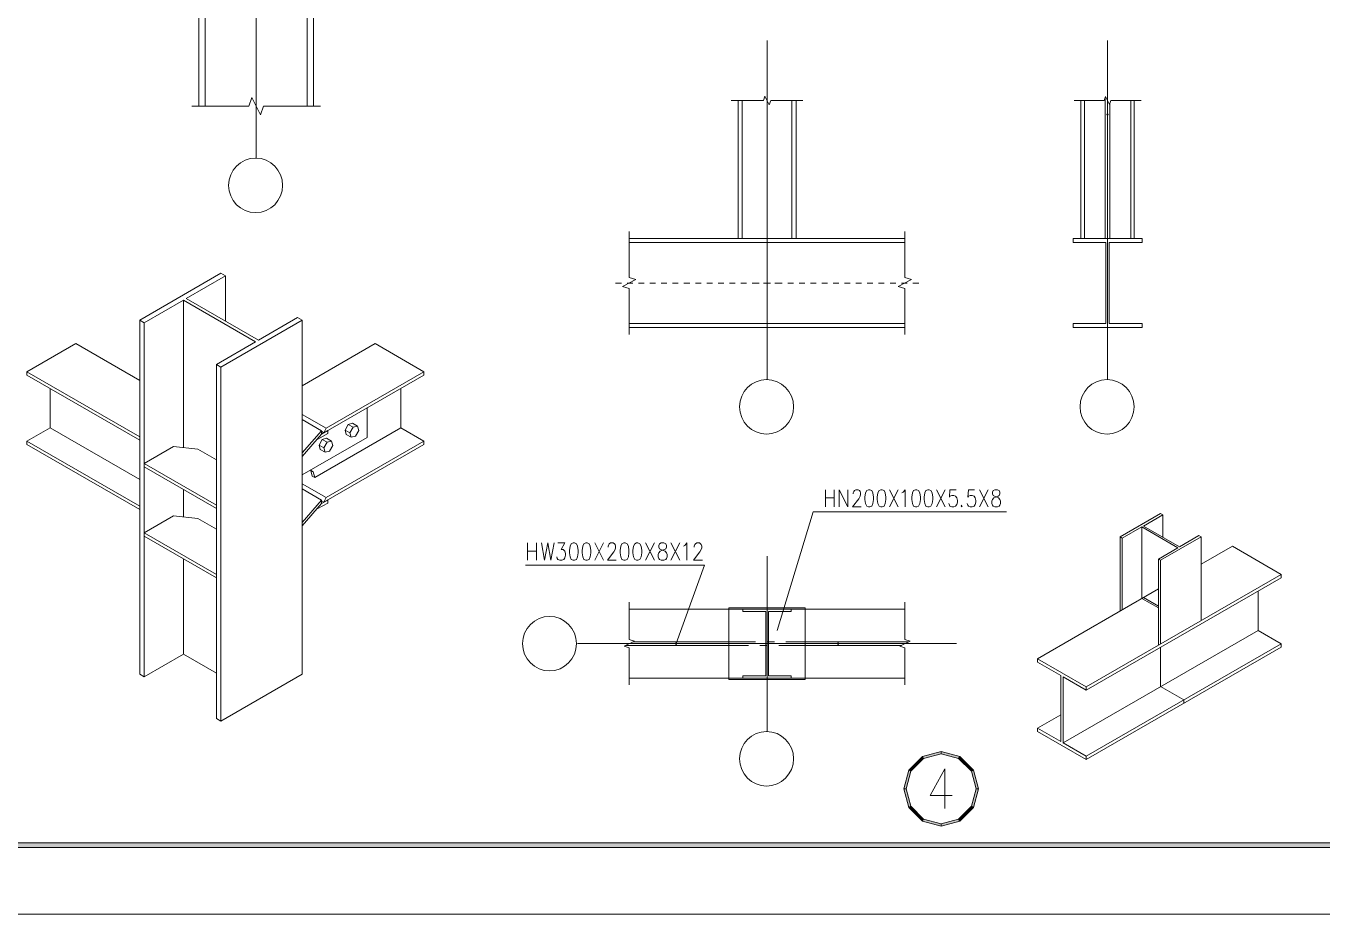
# Model space of a CAD drawing. Header units: millimetres. Extents: x 0 to 586, y 0 to 414.
# Drawn here: x 147.2 to 332.7, y 0 to 127.1 of the extents above; entities that cross this region are included whole.
import ezdxf

# ---------------------------------------------------------------- set-up
doc = ezdxf.new("R2010")
doc.units = ezdxf.units.MM

msp = doc.modelspace()

# ---------------------------------------------------------------- hatches: boundary and pattern name
h = msp.add_hatch(color=0)
h.dxf.hatch_style = 2
h.paths.add_polyline_path([(301.97425, 114.515194), (301.875472, 114.416417), (301.97425, 114.416417)])
h = msp.add_hatch(color=0)
h.dxf.hatch_style = 2
h.paths.add_polyline_path([(301.875472, 114.416417), (301.97425, 114.317639), (301.97425, 114.416417)])
h = msp.add_hatch(color=0)
h.dxf.hatch_style = 2
h.paths.add_polyline_path([(302.073028, 114.416417), (301.97425, 114.515194), (301.97425, 114.416417)])
h = msp.add_hatch(color=0)
h.dxf.hatch_style = 2
h.paths.add_polyline_path([(301.97425, 114.317639), (302.073028, 114.416417), (301.97425, 114.416417)])
h = msp.add_hatch(color=0)
h.dxf.hatch_style = 2
h.paths.add_polyline_path([(240.248722, 38.787917), (240.149944, 38.692667), (240.248722, 38.692667)])
h = msp.add_hatch(color=0)
h.dxf.hatch_style = 2
h.paths.add_polyline_path([(240.149944, 38.692667), (240.248722, 38.593889), (240.248722, 38.692667)])
h = msp.add_hatch(color=0)
h.dxf.hatch_style = 2
h.paths.add_polyline_path([(240.3475, 38.692667), (240.248722, 38.787917), (240.248722, 38.692667)])
h = msp.add_hatch(color=0)
h.dxf.hatch_style = 2
h.paths.add_polyline_path([(240.248722, 38.593889), (240.3475, 38.692667), (240.248722, 38.692667)])
h = msp.add_hatch(color=0)
h.dxf.hatch_style = 2
h.paths.add_polyline_path([(263.408583, 38.787917), (263.309806, 38.692667), (263.408583, 38.692667)])
h = msp.add_hatch(color=0)
h.dxf.hatch_style = 2
h.paths.add_polyline_path([(263.309806, 38.692667), (263.408583, 38.593889), (263.408583, 38.692667)])
h = msp.add_hatch(color=0)
h.dxf.hatch_style = 2
h.paths.add_polyline_path([(263.507361, 38.692667), (263.408583, 38.787917), (263.408583, 38.692667)])
h = msp.add_hatch(color=0)
h.dxf.hatch_style = 2
h.paths.add_polyline_path([(263.408583, 38.593889), (263.507361, 38.692667), (263.408583, 38.692667)])
h = msp.add_hatch(color=0)
h.dxf.hatch_style = 2
h.paths.add_polyline_path([(275.477111, 22.563667), (273.522722, 20.609278), (273.812, 20.439944), (275.642917, 22.274389)])
h = msp.add_hatch(color=0)
h.dxf.hatch_style = 2
h.paths.add_polyline_path([(278.147639, 23.279806), (275.477111, 22.563667), (275.642917, 22.274389), (278.147639, 22.944667)])
h = msp.add_hatch(color=0)
h.dxf.hatch_style = 2
h.paths.add_polyline_path([(280.821694, 22.563667), (278.147639, 23.279806), (278.147639, 22.944667), (280.655889, 22.274389)])
h = msp.add_hatch(color=0)
h.dxf.hatch_style = 2
h.paths.add_polyline_path([(282.776083, 20.609278), (280.821694, 22.563667), (280.655889, 22.274389), (282.486806, 20.439944)])
h = msp.add_hatch(color=0)
h.dxf.hatch_style = 2
h.paths.add_polyline_path([(273.522722, 20.609278), (272.806583, 17.935222), (273.138194, 17.935222), (273.812, 20.439944)])
h = msp.add_hatch(color=0)
h.dxf.hatch_style = 2
h.paths.add_polyline_path([(283.492222, 17.935222), (282.776083, 20.609278), (282.486806, 20.439944), (283.160611, 17.935222)])
h = msp.add_hatch(color=0)
h.dxf.hatch_style = 2
h.paths.add_polyline_path([(272.806583, 17.935222), (273.522722, 15.264694), (273.812, 15.4305), (273.138194, 17.935222)])
h = msp.add_hatch(color=0)
h.dxf.hatch_style = 2
h.paths.add_polyline_path([(282.776083, 15.264694), (283.492222, 17.935222), (283.160611, 17.935222), (282.486806, 15.4305)])
h = msp.add_hatch(color=0)
h.dxf.hatch_style = 2
h.paths.add_polyline_path([(273.522722, 15.264694), (275.477111, 13.310306), (275.642917, 13.599583), (273.812, 15.4305)])
h = msp.add_hatch(color=0)
h.dxf.hatch_style = 2
h.paths.add_polyline_path([(280.821694, 13.310306), (282.776083, 15.264694), (282.486806, 15.4305), (280.655889, 13.599583)])
h = msp.add_hatch(color=0)
h.dxf.hatch_style = 2
h.paths.add_polyline_path([(275.477111, 13.310306), (278.147639, 12.594167), (278.147639, 12.925778), (275.642917, 13.599583)])
h = msp.add_hatch(color=0)
h.dxf.hatch_style = 2
h.paths.add_polyline_path([(278.147639, 12.594167), (280.821694, 13.310306), (280.655889, 13.599583), (278.147639, 12.925778)])
h = msp.add_hatch(color=0)
h.dxf.hatch_style = 2
h.paths.add_polyline_path([(24.302861, 9.514417), (24.994306, 10.205861), (575.429944, 10.205861), (576.117861, 9.514417)])

# ---------------------------------------------------------------- linework, layer by layer
at = {"color": 0, "lineweight": 0}
for points in [[(0, 0), (585.632278, 0), (585.632278, 414.0835), (0, 414.0835)], [(301.97425, 114.515194), (301.875472, 114.416417), (301.97425, 114.416417)], [(301.875472, 114.416417), (301.97425, 114.317639), (301.97425, 114.416417)], [(302.073028, 114.416417), (301.97425, 114.515194), (301.97425, 114.416417)], [(301.97425, 114.317639), (302.073028, 114.416417), (301.97425, 114.416417)], [(267.775972, 60.720111), (267.511389, 60.600167), (267.335, 60.247389), (267.246806, 59.661778), (267.246806, 59.309), (267.335, 58.723389), (267.511389, 58.370611), (267.775972, 58.254194), (267.952361, 58.254194), (268.216944, 58.370611), (268.393333, 58.723389), (268.481528, 59.309), (268.481528, 59.661778), (268.393333, 60.247389), (268.216944, 60.600167), (267.952361, 60.720111)], [(269.539861, 60.720111), (269.275278, 60.600167), (269.098889, 60.247389), (269.010694, 59.661778), (269.010694, 59.309), (269.098889, 58.723389), (269.275278, 58.370611), (269.539861, 58.254194), (269.71625, 58.254194), (269.980833, 58.370611), (270.157222, 58.723389), (270.245417, 59.309), (270.245417, 59.661778), (270.157222, 60.247389), (269.980833, 60.600167), (269.71625, 60.720111)], [(274.475222, 60.720111), (274.210639, 60.600167), (274.037778, 60.247389), (273.949583, 59.661778), (273.949583, 59.309), (274.037778, 58.723389), (274.210639, 58.370611), (274.475222, 58.254194), (274.651611, 58.254194), (274.916194, 58.370611), (275.092583, 58.723389), (275.180778, 59.309), (275.180778, 59.661778), (275.092583, 60.247389), (274.916194, 60.600167), (274.651611, 60.720111)], [(276.239111, 60.720111), (275.974528, 60.600167), (275.798139, 60.247389), (275.709944, 59.661778), (275.709944, 59.309), (275.798139, 58.723389), (275.974528, 58.370611), (276.239111, 58.254194), (276.4155, 58.254194), (276.680083, 58.370611), (276.856472, 58.723389), (276.944667, 59.309), (276.944667, 59.661778), (276.856472, 60.247389), (276.680083, 60.600167), (276.4155, 60.720111)], [(285.852306, 60.720111), (285.587722, 60.600167), (285.499528, 60.367333), (285.499528, 60.130972), (285.587722, 59.898139), (285.764111, 59.778194), (286.116889, 59.661778), (286.381472, 59.545361), (286.557861, 59.309), (286.646056, 59.076167), (286.646056, 58.723389), (286.557861, 58.487028), (286.469667, 58.370611), (286.205083, 58.254194), (285.852306, 58.254194), (285.587722, 58.370611), (285.499528, 58.487028), (285.411333, 58.723389), (285.411333, 59.076167), (285.499528, 59.309), (285.675917, 59.545361), (285.9405, 59.661778), (286.293278, 59.778194), (286.469667, 59.898139), (286.557861, 60.130972), (286.557861, 60.367333), (286.469667, 60.600167), (286.205083, 60.720111)], [(225.495556, 53.100111), (225.223917, 52.980167), (225.040472, 52.627389), (224.952278, 52.041778), (224.952278, 51.689), (225.040472, 51.103389), (225.223917, 50.750611), (225.495556, 50.634194), (225.675472, 50.634194), (225.950639, 50.750611), (226.130556, 51.103389), (226.222278, 51.689), (226.222278, 52.041778), (226.130556, 52.627389), (225.950639, 52.980167), (225.675472, 53.100111)], [(227.308833, 53.100111), (227.037194, 52.980167), (226.857278, 52.627389), (226.765556, 52.041778), (226.765556, 51.689), (226.857278, 51.103389), (227.037194, 50.750611), (227.308833, 50.634194), (227.492278, 50.634194), (227.763917, 50.750611), (227.943833, 51.103389), (228.035556, 51.689), (228.035556, 52.041778), (227.943833, 52.627389), (227.763917, 52.980167), (227.492278, 53.100111)], [(232.755722, 53.100111), (232.480556, 52.980167), (232.300639, 52.627389), (232.208917, 52.041778), (232.208917, 51.689), (232.300639, 51.103389), (232.480556, 50.750611), (232.755722, 50.634194), (232.935639, 50.634194), (233.207278, 50.750611), (233.390722, 51.103389), (233.478917, 51.689), (233.478917, 52.041778), (233.390722, 52.627389), (233.207278, 52.980167), (232.935639, 53.100111)], [(234.569, 53.100111), (234.297361, 52.980167), (234.113917, 52.627389), (234.025722, 52.041778), (234.025722, 51.689), (234.113917, 51.103389), (234.297361, 50.750611), (234.569, 50.634194), (234.748917, 50.634194), (235.024083, 50.750611), (235.204, 51.103389), (235.295722, 51.689), (235.295722, 52.041778), (235.204, 52.627389), (235.024083, 52.980167), (234.748917, 53.100111)], [(238.107361, 53.100111), (237.835722, 52.980167), (237.744, 52.747333), (237.744, 52.510972), (237.835722, 52.278139), (238.015639, 52.158194), (238.379, 52.041778), (238.650639, 51.925361), (238.834083, 51.689), (238.922278, 51.456167), (238.922278, 51.103389), (238.834083, 50.867028), (238.742361, 50.750611), (238.470722, 50.634194), (238.107361, 50.634194), (237.835722, 50.750611), (237.744, 50.867028), (237.652278, 51.103389), (237.652278, 51.456167), (237.744, 51.689), (237.927444, 51.925361), (238.199083, 52.041778), (238.562444, 52.158194), (238.742361, 52.278139), (238.834083, 52.510972), (238.834083, 52.747333), (238.742361, 52.980167), (238.470722, 53.100111)], [(240.248722, 38.787917), (240.149944, 38.692667), (240.248722, 38.692667)], [(240.149944, 38.692667), (240.248722, 38.593889), (240.248722, 38.692667)], [(240.3475, 38.692667), (240.248722, 38.787917), (240.248722, 38.692667)], [(240.248722, 38.593889), (240.3475, 38.692667), (240.248722, 38.692667)], [(263.408583, 38.787917), (263.309806, 38.692667), (263.408583, 38.692667)], [(263.309806, 38.692667), (263.408583, 38.593889), (263.408583, 38.692667)], [(263.507361, 38.692667), (263.408583, 38.787917), (263.408583, 38.692667)], [(263.408583, 38.593889), (263.507361, 38.692667), (263.408583, 38.692667)], [(275.477111, 22.563667), (273.522722, 20.609278), (273.812, 20.439944), (275.642917, 22.274389)], [(278.147639, 23.279806), (275.477111, 22.563667), (275.642917, 22.274389), (278.147639, 22.944667)], [(280.821694, 22.563667), (278.147639, 23.279806), (278.147639, 22.944667), (280.655889, 22.274389)], [(282.776083, 20.609278), (280.821694, 22.563667), (280.655889, 22.274389), (282.486806, 20.439944)], [(273.522722, 20.609278), (272.806583, 17.935222), (273.138194, 17.935222), (273.812, 20.439944)], [(283.492222, 17.935222), (282.776083, 20.609278), (282.486806, 20.439944), (283.160611, 17.935222)], [(272.806583, 17.935222), (273.522722, 15.264694), (273.812, 15.4305), (273.138194, 17.935222)], [(282.776083, 15.264694), (283.492222, 17.935222), (283.160611, 17.935222), (282.486806, 15.4305)], [(273.522722, 15.264694), (275.477111, 13.310306), (275.642917, 13.599583), (273.812, 15.4305)], [(280.821694, 13.310306), (282.776083, 15.264694), (282.486806, 15.4305), (280.655889, 13.599583)], [(275.477111, 13.310306), (278.147639, 12.594167), (278.147639, 12.925778), (275.642917, 13.599583)], [(278.147639, 12.594167), (280.821694, 13.310306), (280.655889, 13.599583), (278.147639, 12.925778)], [(24.302861, 9.514417), (24.994306, 10.205861), (575.429944, 10.205861), (576.117861, 9.514417)]]:
    msp.add_lwpolyline(points, close=True, dxfattribs=at)
for points in [[(180.128333, 108.204), (180.128333, 185.039)], [(171.915667, 115.598222), (171.915667, 177.644778)], [(172.832889, 115.598222), (172.832889, 177.644778)], [(187.427306, 177.644778), (187.427306, 115.598222)], [(188.344528, 177.644778), (188.344528, 115.598222)], [(253.245056, 76.524556), (253.245056, 124.99975)], [(301.97425, 76.524556), (301.97425, 124.99975)], [(252.73, 116.388444), (252.934611, 117.009333)], [(252.934611, 117.009333), (253.5555, 115.767556)], [(301.498, 116.388444), (301.6885, 116.959944)], [(301.6885, 116.959944), (302.26, 115.816944)], [(170.927889, 115.598222), (179.10175, 115.598222)], [(179.10175, 115.598222), (179.5145, 116.829417)], [(179.5145, 116.829417), (180.745694, 114.367028)], [(180.745694, 114.367028), (181.158444, 115.598222)], [(181.158444, 115.598222), (189.332306, 115.598222)], [(248.119194, 116.388444), (252.73, 116.388444)], [(249.106972, 116.388444), (249.106972, 96.668167)], [(249.696111, 96.668167), (249.696111, 116.388444)], [(253.5555, 115.767556), (253.763639, 116.388444)], [(253.763639, 116.388444), (258.374444, 116.388444)], [(256.797528, 96.668167), (256.797528, 116.388444)], [(257.386667, 96.668167), (257.386667, 116.388444)], [(297.176472, 116.388444), (301.498, 116.388444)], [(298.160722, 96.668167), (298.160722, 116.388444)], [(298.654611, 116.388444), (298.654611, 96.668167)], [(301.642639, 116.829417), (301.642639, 96.668167)], [(302.26, 115.816944), (302.4505, 116.388444)], [(302.302333, 96.668167), (302.302333, 115.943944)], [(302.4505, 116.388444), (306.772028, 116.388444)], [(305.290361, 96.668167), (305.290361, 116.388444)], [(305.78425, 116.388444), (305.78425, 96.668167)], [(302.023639, 114.416417), (302.041278, 114.416417)], [(233.528306, 91.09075), (233.528306, 97.655944)], [(233.528306, 96.668167), (272.965333, 96.668167)], [(257.386667, 96.668167), (249.106972, 96.668167)], [(253.245056, 83.918778), (253.245056, 96.668167)], [(272.965333, 91.09075), (272.965333, 97.655944)], [(306.902556, 96.668167), (297.042417, 96.668167)], [(297.042417, 96.079028), (297.042417, 96.668167)], [(301.642639, 96.668167), (298.160722, 96.668167)], [(305.78425, 96.668167), (302.302333, 96.668167)], [(306.902556, 96.079028), (306.902556, 96.668167)], [(233.528306, 96.079028), (272.965333, 96.079028)], [(297.042417, 96.079028), (301.727306, 96.079028)], [(301.727306, 96.079028), (301.727306, 84.507917)], [(302.217667, 84.507917), (302.217667, 96.079028)], [(302.217667, 96.079028), (306.902556, 96.079028)], [(175.083611, 91.690472), (163.463111, 84.984167)], [(170.130611, 88.081556), (175.732722, 91.316528)], [(175.732722, 91.316528), (175.083611, 91.690472)], [(175.732722, 91.316528), (175.732722, 84.850111)], [(234.484333, 90.77325), (233.528306, 91.09075)], [(273.921361, 90.77325), (272.965333, 91.09075)], [(232.406472, 90.293472), (231.556278, 90.293472)], [(232.572278, 89.813694), (234.484333, 90.77325)], [(233.528306, 89.496194), (232.572278, 89.813694)], [(234.032778, 90.293472), (233.221389, 90.293472)], [(233.528306, 82.931), (233.528306, 89.496194)], [(235.659083, 90.293472), (234.847694, 90.293472)], [(237.285389, 90.293472), (236.474, 90.293472)], [(238.915222, 90.293472), (238.100306, 90.293472)], [(240.541528, 90.293472), (239.726611, 90.293472)], [(242.167833, 90.293472), (241.352917, 90.293472)], [(243.794139, 90.293472), (242.979222, 90.293472)], [(245.420444, 90.293472), (244.609056, 90.293472)], [(247.04675, 90.293472), (246.235361, 90.293472)], [(248.673056, 90.293472), (247.861667, 90.293472)], [(250.302889, 90.293472), (249.487972, 90.293472)], [(251.929194, 90.293472), (251.114278, 90.293472)], [(251.273028, 90.293472), (252.12675, 90.293472)], [(253.5555, 90.293472), (252.740583, 90.293472)], [(252.938139, 90.293472), (253.753056, 90.293472)], [(255.217083, 90.293472), (254.366889, 90.293472)], [(254.564444, 90.293472), (255.379361, 90.293472)], [(256.19075, 90.293472), (257.005667, 90.293472)], [(257.817056, 90.293472), (258.631972, 90.293472)], [(259.446889, 90.293472), (260.258278, 90.293472)], [(261.073194, 90.293472), (261.884583, 90.293472)], [(262.6995, 90.293472), (263.510889, 90.293472)], [(264.325806, 90.293472), (265.140722, 90.293472)], [(265.952111, 90.293472), (266.767028, 90.293472)], [(267.578417, 90.293472), (268.393333, 90.293472)], [(269.204722, 90.293472), (270.019639, 90.293472)], [(270.834556, 90.293472), (271.645944, 90.293472)], [(272.009306, 89.813694), (273.921361, 90.77325)], [(272.965333, 89.496194), (272.009306, 89.813694)], [(272.460861, 90.293472), (273.27225, 90.293472)], [(272.965333, 82.931), (272.965333, 89.496194)], [(274.087167, 90.293472), (274.937361, 90.293472)], [(164.112222, 84.606694), (169.714333, 87.841667)], [(169.714333, 87.841667), (180.033083, 81.88325)], [(169.714333, 66.749083), (169.714333, 87.841667)], [(180.449361, 82.123139), (170.130611, 88.081556)], [(180.449361, 82.123139), (186.051472, 85.358111)], [(186.700583, 84.984167), (186.051472, 85.358111)], [(163.463111, 84.984167), (163.463111, 34.32175)], [(164.112222, 84.606694), (163.463111, 84.984167)], [(164.112222, 33.944278), (164.112222, 84.606694)], [(175.083611, 78.274333), (186.700583, 84.984167)], [(186.700583, 84.984167), (186.700583, 34.32175)], [(272.965333, 84.507917), (233.528306, 84.507917)], [(272.965333, 83.918778), (233.528306, 83.918778)], [(297.042417, 84.507917), (301.727306, 84.507917)], [(297.042417, 83.918778), (297.042417, 84.507917)], [(297.042417, 83.918778), (306.902556, 83.918778)], [(302.217667, 84.507917), (306.902556, 84.507917)], [(306.902556, 83.918778), (306.902556, 84.507917)], [(154.308528, 81.62925), (147.334111, 77.604056)], [(163.463111, 76.341111), (154.308528, 81.62925)], [(174.430972, 78.648278), (180.033083, 81.88325)], [(186.700583, 75.589694), (197.156917, 81.62925)], [(197.156917, 81.62925), (204.131333, 77.604056)], [(174.430972, 78.648278), (174.430972, 27.989389)], [(175.083611, 78.274333), (174.430972, 78.648278)], [(175.083611, 27.611917), (175.083611, 78.274333)], [(147.334111, 77.604056), (163.463111, 68.290722)], [(147.334111, 77.12075), (147.334111, 77.604056)], [(163.463111, 67.810944), (147.334111, 77.12075)], [(189.836778, 68.869278), (204.131333, 77.12075)], [(204.131333, 77.604056), (190.129583, 69.521917)], [(204.131333, 77.12075), (204.131333, 77.604056)], [(150.646694, 75.208694), (150.646694, 69.585417)], [(200.81875, 75.208694), (200.81875, 69.585417)], [(196.006861, 68.206056), (196.006861, 72.432333)], [(190.129583, 69.521917), (186.700583, 71.501)], [(186.700583, 70.760167), (189.491056, 69.1515)], [(150.646694, 69.585417), (147.334111, 67.676889)], [(150.646694, 69.585417), (163.463111, 62.187667)], [(189.491056, 69.1515), (186.700583, 65.972972)], [(186.700583, 65.493194), (189.491056, 68.668194)], [(200.81875, 69.585417), (188.503278, 62.476944)], [(188.965417, 67.937944), (190.362417, 68.742278)], [(190.362417, 69.172667), (189.491056, 68.668194)], [(189.491056, 68.668194), (189.491056, 69.1515)], [(189.491056, 69.070361), (189.836778, 68.869278)], [(189.836778, 68.869278), (190.129583, 69.521917)], [(190.362417, 68.742278), (190.362417, 69.172667)], [(193.308111, 70.054611), (192.845972, 69.257333)], [(192.845972, 69.257333), (193.544472, 68.855167)], [(192.845972, 69.257333), (193.015306, 68.629389)], [(193.713806, 68.227222), (193.015306, 68.629389)], [(193.936056, 70.223944), (193.308111, 70.054611)], [(193.308111, 70.054611), (194.003083, 69.652444)], [(193.544472, 68.855167), (194.003083, 69.652444)], [(193.713806, 68.227222), (193.544472, 68.855167)], [(193.936056, 70.223944), (194.631028, 69.821778)], [(194.003083, 69.652444), (194.631028, 69.821778)], [(194.800361, 69.190306), (194.34175, 68.396556)], [(194.631028, 69.821778), (194.800361, 69.190306)], [(200.81875, 69.585417), (204.131333, 67.676889)], [(147.334111, 67.676889), (163.463111, 58.363556)], [(147.334111, 67.193583), (147.334111, 67.676889)], [(163.463111, 57.88025), (147.334111, 67.193583)], [(164.112222, 64.480722), (168.320861, 66.911361)], [(168.320861, 66.911361), (171.806306, 66.509194)], [(186.735861, 62.850889), (196.006861, 68.206056)], [(188.887806, 67.983806), (188.965417, 67.937944)], [(188.965417, 67.937944), (188.965417, 68.072)], [(189.589833, 67.909722), (189.127694, 67.112444)], [(189.127694, 67.112444), (189.826194, 66.710278)], [(189.127694, 67.112444), (189.297028, 66.480972)], [(190.217778, 68.075528), (189.589833, 67.909722)], [(189.589833, 67.909722), (190.284806, 67.504028)], [(189.826194, 66.710278), (190.284806, 67.504028)], [(189.836778, 58.942111), (204.131333, 67.193583)], [(204.131333, 67.676889), (190.129583, 59.59475)], [(190.217778, 68.075528), (190.91275, 67.673361)], [(190.284806, 67.504028), (190.91275, 67.673361)], [(191.082083, 67.045417), (190.623472, 66.248139)], [(190.91275, 67.673361), (191.082083, 67.045417)], [(194.34175, 68.396556), (193.713806, 68.227222)], [(204.131333, 67.193583), (204.131333, 67.676889)], [(171.806306, 66.509194), (174.430972, 64.99225)], [(189.995528, 66.078806), (189.297028, 66.480972)], [(189.995528, 66.078806), (189.826194, 66.710278)], [(190.623472, 66.248139), (189.995528, 66.078806)], [(164.112222, 63.997417), (164.112222, 64.480722)], [(174.430972, 58.525833), (164.112222, 64.480722)], [(164.112222, 63.997417), (174.430972, 58.042528)], [(188.284556, 63.288333), (187.889444, 63.517639)], [(187.935306, 63.489417), (188.154028, 62.678028)], [(188.503278, 62.476944), (188.284556, 63.288333)], [(186.700583, 62.822667), (186.735861, 62.850889)], [(190.129583, 59.59475), (186.700583, 61.573833)], [(188.154028, 62.678028), (188.503278, 62.476944)], [(169.714333, 56.821917), (169.714333, 60.765972)], [(186.700583, 60.833), (189.491056, 59.224333)], [(189.836778, 58.942111), (190.129583, 59.59475)], [(261.602361, 58.254194), (261.602361, 60.720111)], [(261.602361, 59.545361), (262.837083, 59.545361)], [(262.837083, 60.720111), (262.837083, 58.254194)], [(263.542639, 58.254194), (263.542639, 60.720111), (264.777361, 58.254194), (264.777361, 60.720111)], [(265.571111, 60.130972), (265.571111, 60.247389), (265.659306, 60.48375), (265.7475, 60.600167), (265.923889, 60.720111), (266.276667, 60.720111), (266.453056, 60.600167), (266.54125, 60.48375), (266.629444, 60.247389), (266.629444, 60.014556), (266.54125, 59.778194), (266.364861, 59.428944), (265.482917, 58.254194), (266.717639, 58.254194)], [(270.774583, 58.254194), (272.009306, 60.720111)], [(270.774583, 60.720111), (272.009306, 58.254194)], [(272.538472, 60.247389), (272.714861, 60.367333), (272.979444, 60.720111), (272.979444, 58.254194)], [(277.473833, 58.254194), (278.708556, 60.720111)], [(277.473833, 60.720111), (278.708556, 58.254194)], [(280.296056, 60.720111), (279.414111, 60.720111), (279.325917, 59.661778), (279.414111, 59.778194), (279.678694, 59.898139), (279.943278, 59.898139), (280.207861, 59.778194), (280.38425, 59.545361), (280.472444, 59.192583), (280.472444, 58.956222), (280.38425, 58.606972), (280.207861, 58.370611), (279.943278, 58.254194), (279.678694, 58.254194), (279.414111, 58.370611), (279.325917, 58.487028), (279.237722, 58.723389)], [(282.941889, 60.720111), (282.059944, 60.720111), (281.97175, 59.661778), (282.059944, 59.778194), (282.324528, 59.898139), (282.589111, 59.898139), (282.853694, 59.778194), (283.030083, 59.545361), (283.118278, 59.192583), (283.118278, 58.956222), (283.030083, 58.606972), (282.853694, 58.370611), (282.589111, 58.254194), (282.324528, 58.254194), (282.059944, 58.370611), (281.97175, 58.487028), (281.883556, 58.723389)], [(283.647444, 58.254194), (284.882167, 60.720111)], [(283.647444, 60.720111), (284.882167, 58.254194)], [(174.430972, 58.042528), (174.430972, 58.525833)], [(189.491056, 59.224333), (186.700583, 56.045806)], [(186.700583, 55.5625), (189.491056, 58.741028)], [(188.887806, 58.053111), (188.965417, 58.00725)], [(188.965417, 58.00725), (190.362417, 58.815111)], [(188.965417, 58.00725), (188.965417, 58.144833)], [(190.362417, 59.241972), (189.491056, 58.741028)], [(189.491056, 58.741028), (189.491056, 59.224333)], [(189.491056, 59.143194), (189.836778, 58.942111)], [(190.362417, 58.815111), (190.362417, 59.241972)], [(254.705556, 40.594139), (259.824361, 57.56275)], [(259.824361, 57.56275), (287.506833, 57.56275)], [(281.089806, 58.487028), (281.001611, 58.370611), (281.089806, 58.254194), (281.178, 58.370611)], [(164.112222, 54.553556), (168.320861, 56.980667)], [(168.320861, 56.980667), (171.806306, 56.5785)], [(171.806306, 56.5785), (174.430972, 55.065083)], [(309.5625, 57.326389), (303.75225, 53.971472)], [(307.086, 55.520167), (309.887056, 57.135889)], [(309.887056, 57.135889), (309.5625, 57.326389)], [(309.887056, 57.135889), (309.887056, 53.904444)], [(164.112222, 54.07025), (164.112222, 54.553556)], [(174.430972, 48.595139), (164.112222, 54.553556)], [(164.112222, 54.07025), (174.430972, 48.115361)], [(303.75225, 53.971472), (303.75225, 43.349333)], [(304.076806, 53.7845), (303.75225, 53.971472)], [(304.076806, 53.7845), (306.877861, 55.400222)], [(306.877861, 45.155556), (306.877861, 55.400222)], [(306.877861, 55.400222), (312.035472, 52.422778)], [(312.247139, 52.542722), (307.086, 55.520167)], [(309.5625, 50.616556), (315.37275, 53.971472)], [(312.247139, 52.542722), (315.044667, 54.158444)], [(315.37275, 53.971472), (315.044667, 54.158444)], [(315.37275, 53.971472), (315.37275, 42.008778)], [(218.962111, 50.634194), (218.962111, 53.100111)], [(220.232111, 53.100111), (220.232111, 50.634194)], [(220.958833, 53.100111), (221.413917, 50.634194), (221.865472, 53.100111), (222.320556, 50.634194), (222.772111, 53.100111)], [(223.318917, 53.100111), (224.317278, 53.100111), (223.770472, 52.158194), (224.042111, 52.158194), (224.225556, 52.041778), (224.317278, 51.925361), (224.405472, 51.572583), (224.405472, 51.33975), (224.317278, 50.986972), (224.133833, 50.750611), (223.862194, 50.634194), (223.590556, 50.634194), (223.318917, 50.750611), (223.227194, 50.867028), (223.135472, 51.103389)], [(228.578833, 50.634194), (229.852361, 53.100111)], [(228.578833, 53.100111), (229.852361, 50.634194)], [(230.487361, 52.510972), (230.487361, 52.627389), (230.575556, 52.86375), (230.667278, 52.980167), (230.847194, 53.100111), (231.210556, 53.100111), (231.394, 52.980167), (231.482194, 52.86375), (231.573917, 52.627389), (231.573917, 52.394556), (231.482194, 52.158194), (231.302278, 51.808944), (230.395639, 50.634194), (231.665639, 50.634194)], [(235.839, 50.634194), (237.109, 53.100111)], [(235.839, 53.100111), (237.109, 50.634194)], [(239.469083, 50.634194), (240.739083, 53.100111)], [(239.469083, 53.100111), (240.739083, 50.634194)], [(241.282361, 52.627389), (241.465806, 52.747333), (241.737444, 53.100111), (241.737444, 50.634194)], [(242.824, 52.510972), (242.824, 52.627389), (242.915722, 52.86375), (243.007444, 52.980167), (243.187361, 53.100111), (243.550722, 53.100111), (243.734167, 52.980167), (243.822361, 52.86375), (243.914083, 52.627389), (243.914083, 52.394556), (243.822361, 52.158194), (243.642444, 51.808944), (242.735806, 50.634194), (244.005806, 50.634194)], [(304.076806, 43.539833), (304.076806, 53.7845)], [(309.237944, 50.803528), (312.035472, 52.422778)], [(315.37275, 50.059167), (319.831861, 52.634444)], [(319.831861, 52.634444), (326.806278, 48.60925)], [(169.714333, 37.17925), (169.714333, 50.838806)], [(218.962111, 51.925361), (220.232111, 51.925361)], [(253.245056, 26.169056), (253.245056, 51.21275)], [(309.5625, 50.616556), (309.237944, 50.803528)], [(309.237944, 50.803528), (309.237944, 38.466889)], [(309.5625, 38.653861), (309.5625, 50.616556)], [(174.430972, 48.115361), (174.430972, 48.595139)], [(244.302139, 49.94275), (218.665778, 49.94275)], [(240.248722, 38.692667), (244.302139, 49.94275)], [(326.806278, 48.60925), (298.919194, 32.508472)], [(326.806278, 48.125944), (326.806278, 48.60925)], [(291.948306, 36.533667), (309.237944, 46.517278)], [(298.919194, 32.025167), (326.806278, 48.125944)], [(233.528306, 39.3065), (233.528306, 44.605222)], [(272.965333, 39.3065), (272.965333, 44.605222)], [(306.877861, 45.155556), (309.237944, 43.793833)], [(309.237944, 44.033722), (307.086, 45.2755)], [(323.493694, 46.213889), (323.493694, 40.594139)], [(233.528306, 43.620972), (247.791111, 43.620972)], [(247.791111, 43.818528), (258.702528, 43.818528)], [(247.791111, 33.563278), (247.791111, 43.818528)], [(247.791111, 43.620972), (258.702528, 43.620972)], [(256.705806, 43.620972), (249.784306, 43.620972)], [(249.784306, 43.620972), (249.784306, 43.296417)], [(249.784306, 43.296417), (253.040444, 43.296417)], [(253.040444, 43.296417), (253.040444, 34.085389)], [(253.245056, 43.620972), (253.245056, 33.760833)], [(253.453194, 43.296417), (256.705806, 43.296417)], [(253.453194, 34.085389), (253.453194, 43.296417)], [(256.705806, 43.296417), (256.705806, 43.620972)], [(258.702528, 43.818528), (258.702528, 33.563278)], [(258.702528, 43.620972), (272.965333, 43.620972)], [(232.787472, 38.32225), (234.269139, 39.059556)], [(234.269139, 39.059556), (233.528306, 39.3065)], [(272.2245, 38.32225), (273.702639, 39.059556)], [(273.702639, 39.059556), (272.965333, 39.3065)], [(323.493694, 40.594139), (295.606611, 24.493361)], [(323.493694, 40.594139), (326.806278, 38.682083)], [(164.112222, 33.944278), (169.714333, 37.17925)], [(174.430972, 34.455806), (169.714333, 37.17925)], [(226.134083, 38.692667), (280.359556, 38.692667)], [(233.528306, 38.075306), (232.787472, 38.32225)], [(233.034417, 38.445722), (250.585111, 38.445722)], [(233.528306, 32.776583), (233.528306, 38.075306)], [(251.569361, 38.936083), (234.022194, 38.936083)], [(240.298111, 38.692667), (240.31575, 38.692667)], [(252.211417, 38.445722), (253.294444, 38.445722)], [(254.282222, 38.936083), (253.195667, 38.936083)], [(254.924278, 38.445722), (272.471444, 38.445722)], [(273.459222, 38.936083), (255.908528, 38.936083)], [(263.457972, 38.692667), (263.475611, 38.692667)], [(272.965333, 38.075306), (272.2245, 38.32225)], [(272.965333, 32.776583), (272.965333, 38.075306)], [(326.806278, 38.682083), (298.919194, 22.581306)], [(298.919194, 22.098), (326.806278, 38.198778)], [(309.551917, 32.54375), (309.551917, 38.1635)], [(326.806278, 38.198778), (326.806278, 38.682083)], [(291.948306, 36.050361), (291.948306, 36.533667)], [(298.919194, 32.508472), (291.948306, 36.533667)], [(291.948306, 36.050361), (295.257361, 34.138306)], [(164.112222, 33.944278), (163.463111, 34.32175)], [(186.700583, 34.32175), (175.083611, 27.611917)], [(247.791111, 33.760833), (233.528306, 33.760833)], [(247.791111, 33.760833), (258.702528, 33.760833)], [(258.702528, 33.563278), (247.791111, 33.563278)], [(249.784306, 34.085389), (249.784306, 33.760833)], [(249.784306, 34.085389), (253.040444, 34.085389)], [(249.784306, 33.760833), (256.705806, 33.760833)], [(253.453194, 34.085389), (256.705806, 34.085389)], [(256.705806, 33.760833), (256.705806, 34.085389)], [(272.965333, 33.760833), (258.702528, 33.760833)], [(295.257361, 34.138306), (295.257361, 24.694444)], [(295.606611, 24.493361), (295.606611, 33.937222)], [(295.606611, 33.937222), (298.919194, 32.025167)], [(298.919194, 32.025167), (298.919194, 32.508472)], [(309.551917, 32.54375), (312.860972, 30.631694)], [(312.860972, 30.148389), (312.860972, 30.631694)], [(175.083611, 27.611917), (174.430972, 27.989389)], [(291.948306, 26.6065), (295.257361, 28.518556)], [(291.948306, 26.123194), (291.948306, 26.6065)], [(291.948306, 26.6065), (295.257361, 24.694444)], [(291.948306, 26.123194), (298.919194, 22.098)], [(295.606611, 24.493361), (298.919194, 22.581306)], [(298.919194, 22.098), (298.919194, 22.581306)], [(278.680333, 20.782139), (276.556611, 16.98625), (279.742194, 16.98625)], [(278.680333, 20.782139), (278.680333, 15.088306)], [(283.326417, 17.935222), (283.344056, 17.935222)]]:
    msp.add_lwpolyline(points, dxfattribs=at)
for centre, ratio in [((180.050722, 104.261708), 0.989607), ((253.167444, 72.578736), 0.989607), ((301.893111, 72.578736), 0.989607), ((222.110653, 38.690903), 0.990059), ((253.167444, 22.226764), 0.989607)]:
    msp.add_ellipse(centre, major_axis=(0, 3.903486), ratio=ratio, start_param=0, end_param=6.283185, dxfattribs=at)

doc.saveas('drawing.dxf')
